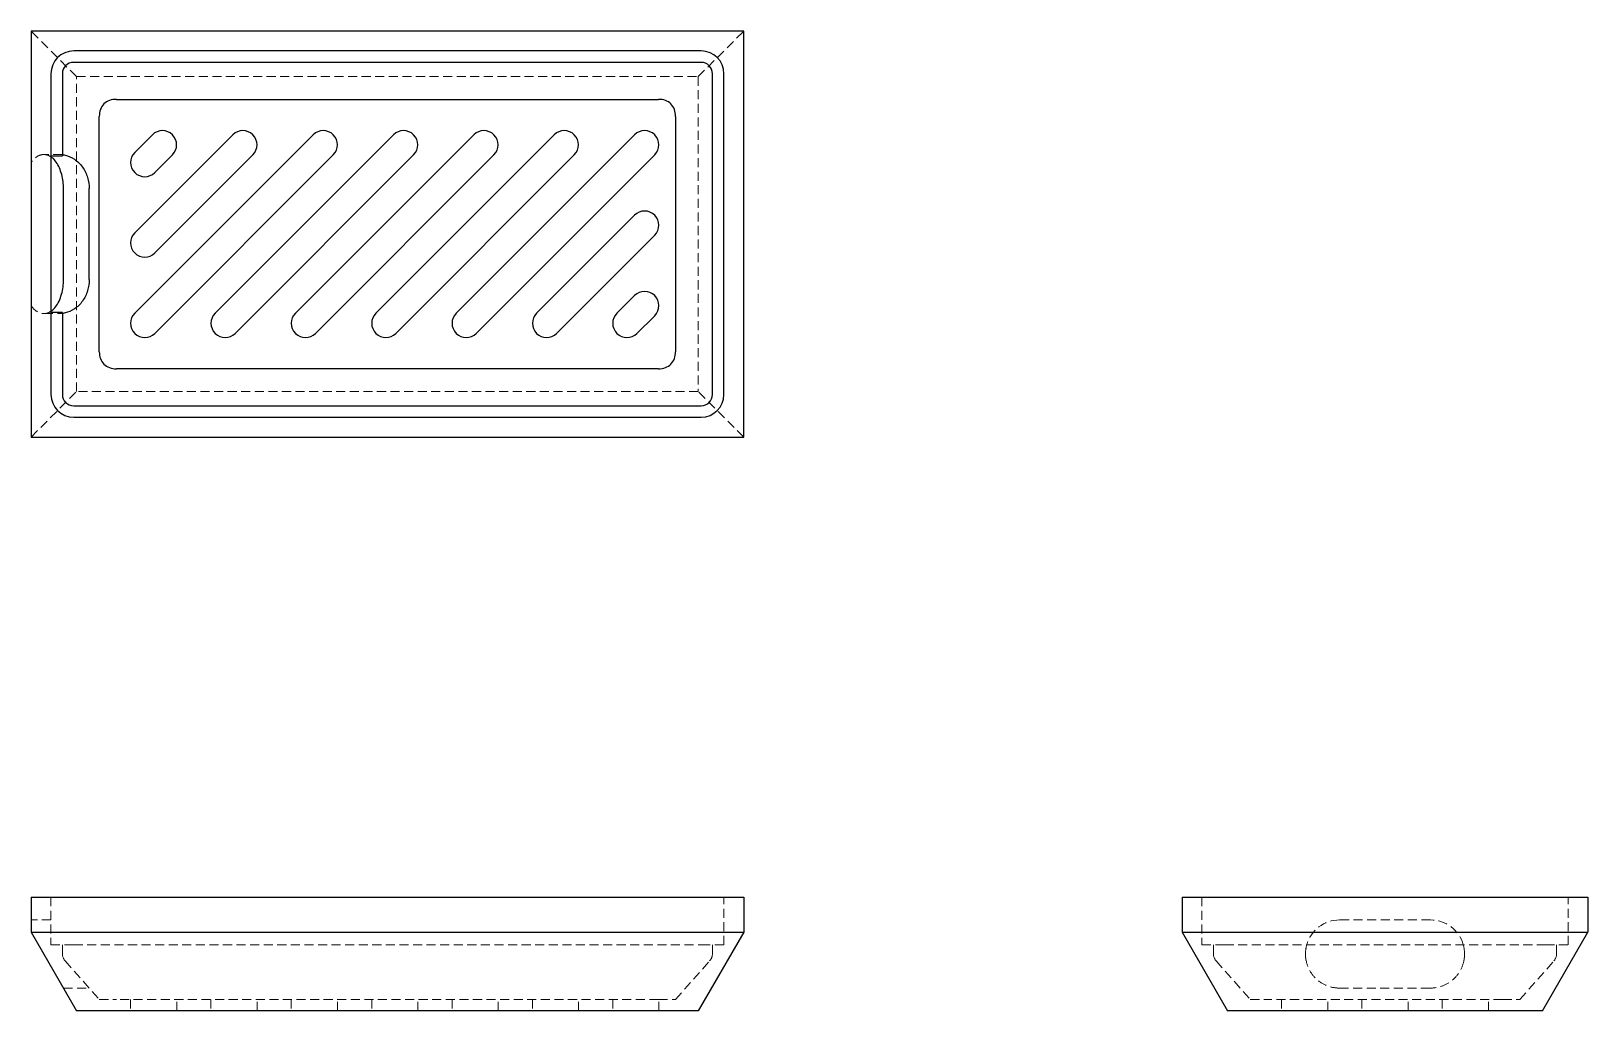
# Model space of a CAD drawing. Header units: millimetres. Extents: x 33 to 251, y 49 to 186.
import ezdxf

# ---------------------------------------------------------------- set-up
doc = ezdxf.new("R2010")
doc.units = ezdxf.units.MM
doc.linetypes.add('HIDDEN', pattern=[1.905, 1.27, -0.635])

msp = doc.modelspace()

# ---------------------------------------------------------------- linework, layer by layer
at = {"color": 7, "linetype": 'Continuous', "lineweight": 25}
for p, q in [((33, 186.47), (33, 129.53)), ((133, 186.47), (33, 186.47)), ((133, 129.53), (133, 186.47)), ((127.03, 183.69), (38.97, 183.69)), ((127.03, 182.09), (38.97, 182.09)), ((35.78, 180.5), (35.78, 135.5)), ((37.38, 180.5), (37.38, 168.99)), ((128.62, 135.5), (128.62, 180.5)), ((130.22, 135.5), (130.22, 180.5)), ((44.96, 176.9), (121.04, 176.9)), ((42.57, 141.49), (42.57, 174.51)), ((123.43, 174.51), (123.43, 141.49)), ((50.02, 171.93), (47.54, 169.45)), ((61.3, 171.93), (47.54, 158.17)), ((72.58, 171.93), (47.54, 146.89)), ((83.86, 171.93), (58.82, 146.89)), ((95.13, 171.93), (70.09, 146.89)), ((106.41, 171.93), (81.37, 146.89)), ((117.69, 171.93), (92.65, 146.89)), ((35.78, 168.99), (37.38, 168.99)), ((50.36, 166.63), (52.84, 169.11)), ((50.36, 155.35), (64.12, 169.11)), ((50.36, 144.07), (75.4, 169.11)), ((61.64, 144.07), (86.68, 169.11)), ((72.91, 144.07), (97.95, 169.11)), ((84.19, 144.07), (109.23, 169.11)), ((95.47, 144.07), (120.51, 169.11)), ((37.54, 151.62), (37.54, 164.38)), ((41.16, 151.62), (41.16, 164.38)), ((117.69, 160.65), (103.93, 146.89)), ((106.75, 144.07), (120.51, 157.83)), ((117.69, 149.37), (115.2, 146.89)), ((37.38, 147.01), (35.78, 147.01)), ((37.38, 147.01), (37.38, 135.5)), ((118.02, 144.07), (120.51, 146.55)), ((121.04, 139.1), (44.96, 139.1)), ((38.97, 133.91), (127.03, 133.91)), ((38.97, 132.31), (127.03, 132.31)), ((33, 129.53), (133, 129.53)), ((33, 64.97), (133, 64.97)), ((33, 64.97), (33, 60.08)), ((133, 64.97), (133, 60.08)), ((194.53, 64.97), (251.47, 64.97)), ((194.53, 64.97), (194.53, 60.08)), ((251.47, 64.97), (251.47, 60.08)), ((33, 60.08), (133, 60.08)), ((33, 60.08), (39.38, 49.03)), ((133, 60.08), (126.62, 49.03)), ((194.53, 60.08), (251.47, 60.08)), ((194.53, 60.08), (200.91, 49.03)), ((245.09, 49.03), (251.47, 60.08)), ((126.62, 49.03), (39.38, 49.03)), ((245.09, 49.03), (200.91, 49.03))]:
    msp.add_line(p, q, dxfattribs=at)
at = {"color": 7, "linetype": 'HIDDEN', "lineweight": 18}
for p, q in [((39.38, 180.09), (33, 186.47)), ((126.62, 180.09), (133, 186.47)), ((39.38, 180.09), (126.62, 180.09)), ((39.38, 135.91), (39.38, 180.09)), ((126.62, 180.09), (126.62, 135.91)), ((37.38, 169.16), (34.78, 169.16)), ((34.78, 146.84), (37.38, 146.84)), ((33, 129.53), (39.38, 135.91)), ((126.62, 135.91), (39.38, 135.91)), ((133, 129.53), (126.62, 135.91)), ((35.78, 64.97), (35.78, 58.28)), ((130.22, 58.28), (130.22, 64.97)), ((197.31, 64.97), (197.31, 58.28)), ((248.69, 58.28), (248.69, 64.97)), ((35.78, 61.78), (33, 61.78)), ((229.38, 61.78), (216.62, 61.78)), ((35.78, 58.28), (38.97, 58.28)), ((37.38, 57.45), (37.38, 58.28)), ((38.97, 58.28), (127.03, 58.28)), ((127.03, 58.28), (130.22, 58.28)), ((128.62, 57.45), (128.62, 58.28)), ((197.31, 58.28), (200.5, 58.28)), ((198.91, 57.45), (198.91, 58.28)), ((200.5, 58.28), (245.5, 58.28)), ((245.5, 58.28), (248.69, 58.28)), ((247.09, 57.45), (247.09, 58.28)), ((37.78, 56.02), (42.57, 50.62)), ((123.43, 50.62), (128.22, 56.02)), ((199.31, 56.02), (204.1, 50.62)), ((241.9, 50.62), (246.69, 56.02)), ((37.54, 52.22), (41.16, 52.22)), ((121.04, 50.62), (44.96, 50.62)), ((46.96, 50.62), (46.96, 49.03)), ((53.43, 49.03), (53.43, 50.62)), ((58.23, 50.62), (58.23, 49.03)), ((64.7, 49.03), (64.7, 50.62)), ((69.51, 50.62), (69.51, 49.03)), ((75.98, 49.03), (75.98, 50.62)), ((80.79, 50.62), (80.79, 49.03)), ((87.26, 49.03), (87.26, 50.62)), ((92.07, 50.62), (92.07, 49.03)), ((98.54, 49.03), (98.54, 50.62)), ((103.34, 50.62), (103.34, 49.03)), ((109.82, 49.03), (109.82, 50.62)), ((114.62, 50.62), (114.62, 49.03)), ((121.04, 50.62), (121.09, 50.62)), ((121.09, 49.03), (121.09, 50.62)), ((239.51, 50.62), (206.49, 50.62)), ((208.49, 50.62), (208.49, 49.03)), ((214.96, 49.03), (214.96, 50.62)), ((216.62, 52.22), (229.38, 52.22)), ((219.76, 50.62), (219.76, 49.03)), ((226.24, 49.03), (226.24, 50.62)), ((231.04, 50.62), (231.04, 49.03)), ((237.51, 49.03), (237.51, 50.62))]:
    msp.add_line(p, q, dxfattribs=at)
at = {"color": 7, "linetype": 'Continuous', "lineweight": 25}
for centre, radius, start, end in [((38.97, 180.5), 3.19, 90, 180), ((127.03, 180.5), 3.19, 0, 90), ((38.97, 180.5), 1.59, 90, 180), ((127.03, 180.5), 1.59, 0, 90), ((51.43, 170.52), 1.99, 315, 135), ((62.71, 170.52), 1.99, 315, 135), ((73.99, 170.52), 1.99, 315, 135), ((85.27, 170.52), 1.99, 315, 135), ((96.54, 170.52), 1.99, 315, 135), ((107.82, 170.52), 1.99, 315, 135), ((119.1, 170.52), 1.99, 315, 135), ((48.95, 168.04), 1.99, 135, 315), ((119.1, 159.24), 1.99, 315, 135), ((48.95, 156.76), 1.99, 135, 315), ((119.1, 147.96), 1.99, 315, 135), ((48.95, 145.48), 1.99, 135, 315), ((60.23, 145.48), 1.99, 135, 315), ((71.5, 145.48), 1.99, 135, 315), ((82.78, 145.48), 1.99, 135, 315), ((94.06, 145.48), 1.99, 135, 315), ((105.34, 145.48), 1.99, 135, 315), ((116.61, 145.48), 1.99, 135, 315), ((38.97, 135.5), 3.19, 180, 270), ((38.97, 135.5), 1.59, 180, 270), ((127.03, 135.5), 3.19, 270, 0), ((127.03, 135.5), 1.59, 270, 0)]:
    msp.add_arc(centre, radius, start, end, dxfattribs=at)
at = {"color": 7, "linetype": 'HIDDEN', "lineweight": 18}
for centre, radius, start, end in [((216.62, 57), 4.78, 90, 164.534), ((229.38, 57), 4.78, 15.466, 90), ((38.97, 57.08), 1.59, 180, 221.5557), ((127.03, 57.08), 1.59, 318.4443, 0), ((200.5, 57.08), 1.59, 180, 221.5557), ((216.62, 57), 4.78, 164.534, 179.0195), ((229.38, 57), 4.78, 0.9805, 15.466), ((245.5, 57.08), 1.59, 318.4443, 0)]:
    msp.add_arc(centre, radius, start, end, dxfattribs=at)
at = {"color": 7, "linetype": 'Continuous', "lineweight": 25}
for points, knots in [([(44.96, 176.9), (44.62, 176.9), (44.29, 176.85), (43.7, 176.63), (43.43, 176.47), (43, 176.04), (42.84, 175.77), (42.62, 175.18), (42.57, 174.85), (42.57, 174.51)], [0, 0, 0, 0, 0.25, 0.25, 0.5, 0.5, 0.75, 0.75, 1, 1, 1, 1]), ([(123.43, 174.51), (123.43, 174.85), (123.38, 175.18), (123.16, 175.77), (123, 176.04), (122.57, 176.47), (122.3, 176.63), (121.71, 176.85), (121.38, 176.9), (121.04, 176.9)], [0, 0, 0, 0, 0.25, 0.25, 0.5, 0.5, 0.75, 0.75, 1, 1, 1, 1]), ([(37.54, 164.38), (37.53, 164.71), (37.5, 165.39), (37.3, 166.39), (36.98, 167.33), (36.53, 168.13), (36.11, 168.63), (35.85, 168.77), (35.78, 168.81)], [0, 0, 0, 0, 0.163127, 0.339285, 0.527597, 0.725116, 0.936126, 1, 1, 1, 1]), ([(37.38, 169.16), (37.39, 169.16), (37.43, 169.15), (37.57, 169.12), (37.66, 169.09), (37.78, 169.06)], [0, 0, 0, 0, 0.5, 0.5, 1, 1, 1, 1]), ([(37.78, 169.06), (38.22, 168.96), (38.66, 168.77), (39.5, 168.21), (39.89, 167.84), (40.52, 166.96), (40.77, 166.45), (41.08, 165.42), (41.16, 164.88), (41.16, 164.38)], [0, 0, 0, 0, 0.25, 0.25, 0.5, 0.5, 0.75, 0.75, 1, 1, 1, 1]), ([(35.78, 147.19), (35.83, 147.21), (36.07, 147.34), (36.46, 147.79), (36.93, 148.55), (37.28, 149.51), (37.5, 150.56), (37.53, 151.28), (37.54, 151.62)], [0, 0, 0, 0, 0.045122, 0.246562, 0.444954, 0.643471, 0.828871, 1, 1, 1, 1]), ([(41.16, 151.62), (41.16, 151.12), (41.08, 150.58), (40.77, 149.55), (40.52, 149.04), (39.89, 148.16), (39.5, 147.79), (38.66, 147.23), (38.22, 147.04), (37.78, 146.94)], [0, 0, 0, 0, 0.25, 0.25, 0.5, 0.5, 0.75, 0.75, 1, 1, 1, 1]), ([(37.78, 146.94), (37.66, 146.91), (37.57, 146.88), (37.43, 146.85), (37.39, 146.84), (37.38, 146.84)], [0, 0, 0, 0, 0.5, 0.5, 1, 1, 1, 1]), ([(42.57, 141.49), (42.57, 141.15), (42.62, 140.82), (42.84, 140.23), (43, 139.96), (43.43, 139.53), (43.7, 139.37), (44.29, 139.15), (44.62, 139.1), (44.96, 139.1)], [0, 0, 0, 0, 0.25, 0.25, 0.5, 0.5, 0.75, 0.75, 1, 1, 1, 1]), ([(121.04, 139.1), (121.38, 139.1), (121.71, 139.15), (122.3, 139.37), (122.57, 139.53), (123, 139.96), (123.16, 140.23), (123.38, 140.82), (123.43, 141.15), (123.43, 141.49)], [0, 0, 0, 0, 0.25, 0.25, 0.5, 0.5, 0.75, 0.75, 1, 1, 1, 1])]:
    msp.add_open_spline(points, degree=3, knots=knots, dxfattribs=at)
at = {"color": 7, "linetype": 'HIDDEN', "lineweight": 18}
for points, knots in [([(34.78, 169.16), (34.46, 169.16), (34.14, 169.07), (33.53, 168.68), (33.24, 168.4), (33, 168.05)], [0, 0, 0, 0, 0.5, 0.5, 1, 1, 1, 1]), ([(35.78, 168.81), (35.65, 168.9), (35.32, 169.12), (34.97, 169.15), (34.78, 169.16)], [0, 0, 0, 0, 0.421957, 1, 1, 1, 1]), ([(33, 147.95), (33.24, 147.6), (33.53, 147.32), (34.14, 146.93), (34.46, 146.84), (34.78, 146.84)], [0, 0, 0, 0, 0.5, 0.5, 1, 1, 1, 1]), ([(34.78, 146.84), (34.97, 146.85), (35.31, 146.88), (35.64, 147.09), (35.78, 147.19)], [0, 0, 0, 0, 0.551571, 1, 1, 1, 1]), ([(37.38, 57.45), (37.38, 57.33), (37.38, 57.24), (37.38, 57.11), (37.38, 57.08), (37.38, 57.08)], [0, 0, 0, 0, 0.5, 0.5, 1, 1, 1, 1]), ([(128.62, 57.08), (128.62, 57.08), (128.62, 57.11), (128.62, 57.24), (128.62, 57.33), (128.62, 57.45)], [0, 0, 0, 0, 0.5, 0.5, 1, 1, 1, 1]), ([(198.91, 57.45), (198.91, 57.33), (198.91, 57.24), (198.91, 57.11), (198.91, 57.08), (198.91, 57.08)], [0, 0, 0, 0, 0.5, 0.5, 1, 1, 1, 1]), ([(211.94, 56.02), (211.91, 56.16), (211.88, 56.31), (211.85, 56.64), (211.84, 56.82), (211.84, 57)], [0, 0, 0, 0, 0.5, 0.5, 1, 1, 1, 1]), ([(234.16, 57), (234.16, 56.82), (234.15, 56.64), (234.12, 56.31), (234.09, 56.16), (234.06, 56.02)], [0, 0, 0, 0, 0.5, 0.5, 1, 1, 1, 1]), ([(247.09, 57.08), (247.09, 57.08), (247.09, 57.11), (247.09, 57.24), (247.09, 57.33), (247.09, 57.45)], [0, 0, 0, 0, 0.5, 0.5, 1, 1, 1, 1]), ([(216.62, 52.22), (216.12, 52.22), (215.58, 52.3), (214.55, 52.65), (214.04, 52.93), (213.16, 53.65), (212.79, 54.08), (212.23, 55.03), (212.04, 55.53), (211.94, 56.02)], [0, 0, 0, 0, 0.25, 0.25, 0.5, 0.5, 0.75, 0.75, 1, 1, 1, 1]), ([(234.06, 56.02), (233.96, 55.53), (233.77, 55.03), (233.21, 54.08), (232.84, 53.65), (231.96, 52.93), (231.45, 52.65), (230.42, 52.3), (229.88, 52.22), (229.38, 52.22)], [0, 0, 0, 0, 0.25, 0.25, 0.5, 0.5, 0.75, 0.75, 1, 1, 1, 1]), ([(42.57, 50.62), (42.57, 50.62), (42.62, 50.62), (42.84, 50.62), (43, 50.62), (43.43, 50.62), (43.7, 50.62), (44.29, 50.62), (44.62, 50.62), (44.96, 50.62)], [0, 0, 0, 0, 0.25, 0.25, 0.5, 0.5, 0.75, 0.75, 1, 1, 1, 1]), ([(121.04, 50.62), (121.38, 50.62), (121.71, 50.62), (122.3, 50.62), (122.57, 50.62), (123, 50.62), (123.16, 50.62), (123.38, 50.62), (123.43, 50.62), (123.43, 50.62)], [0, 0, 0, 0, 0.25, 0.25, 0.5, 0.5, 0.75, 0.75, 1, 1, 1, 1]), ([(204.1, 50.62), (204.1, 50.62), (204.15, 50.62), (204.37, 50.62), (204.53, 50.62), (204.96, 50.62), (205.23, 50.62), (205.82, 50.62), (206.15, 50.62), (206.49, 50.62)], [0, 0, 0, 0, 0.25, 0.25, 0.5, 0.5, 0.75, 0.75, 1, 1, 1, 1]), ([(239.51, 50.62), (239.85, 50.62), (240.18, 50.62), (240.77, 50.62), (241.04, 50.62), (241.47, 50.62), (241.63, 50.62), (241.85, 50.62), (241.9, 50.62), (241.9, 50.62)], [0, 0, 0, 0, 0.25, 0.25, 0.5, 0.5, 0.75, 0.75, 1, 1, 1, 1])]:
    msp.add_open_spline(points, degree=3, knots=knots, dxfattribs=at)
for points in [[(211.84, 57), (211.84, 57.03), (211.84, 57.05), (211.84, 57.08)], [(234.16, 57.08), (234.16, 57.05), (234.16, 57.03), (234.16, 57)]]:
    msp.add_open_spline(points, degree=3, dxfattribs=at)

doc.saveas('drawing.dxf')
